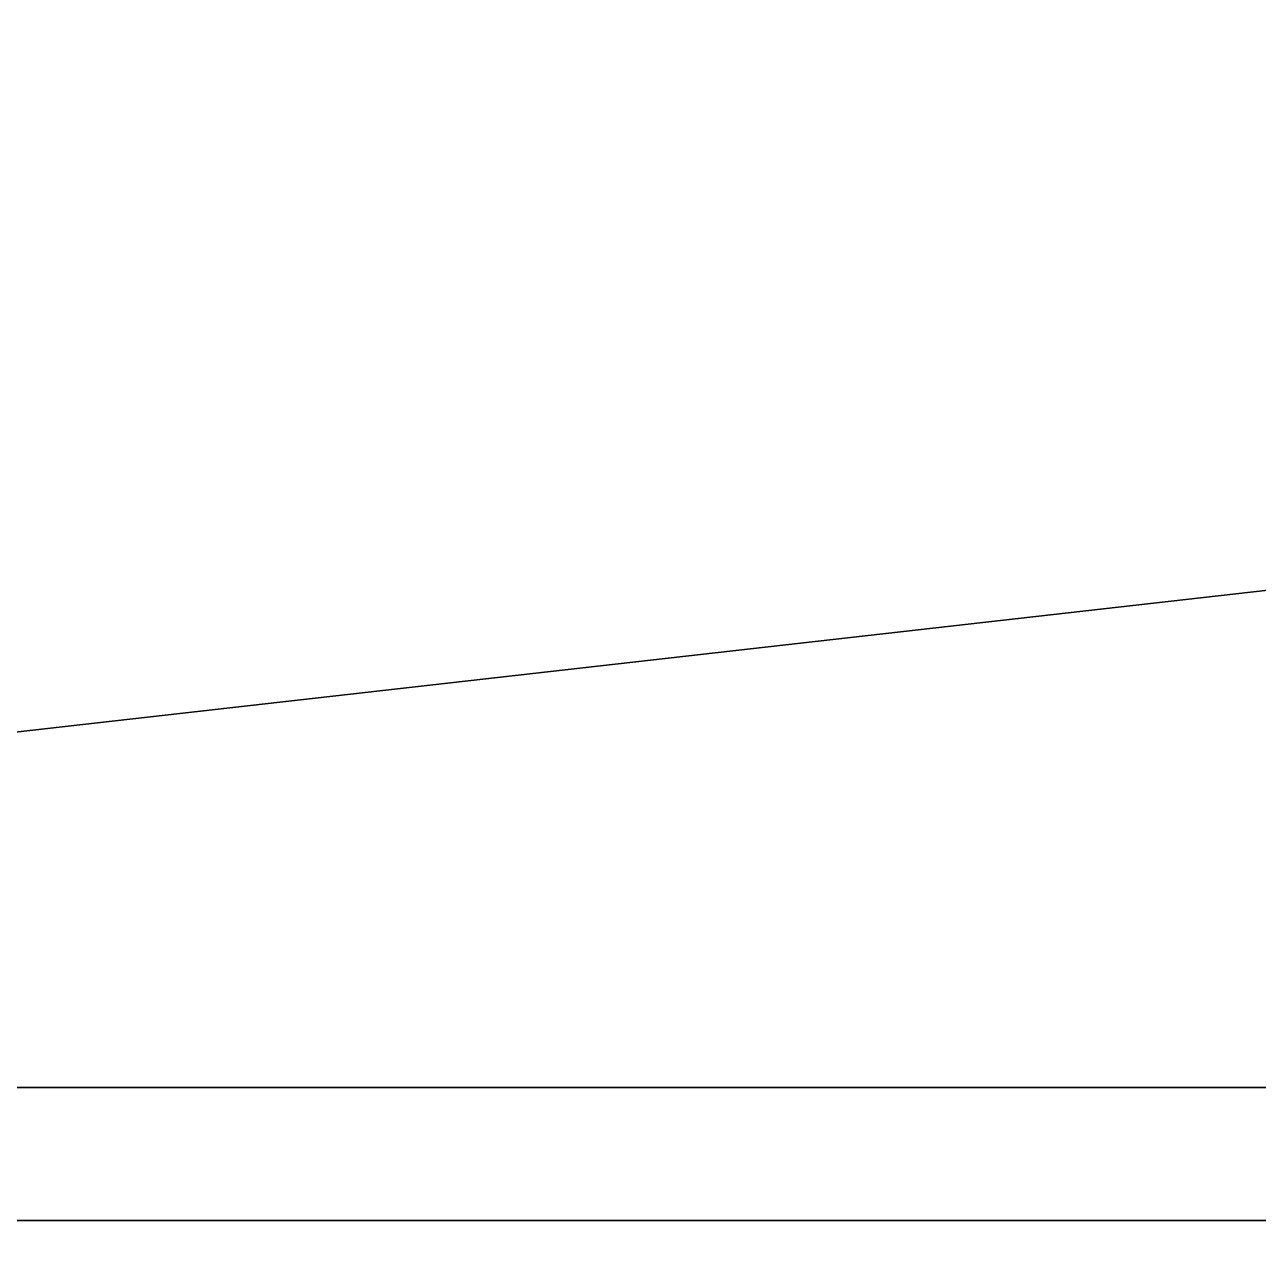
# Model space of a CAD drawing. Extents: x -1 to 1781, y -369 to 1.
# Drawn here: x 223.39 to 241.97, y -332.36 to -313.99 of the extents above; entities that cross this region are included whole.
import ezdxf

# ---------------------------------------------------------------- set-up
doc = ezdxf.new("R2010")
doc.units = 0
for name, color, linetype in [('IQ_200_3D', 1, 'Continuous'), ('IQ_204_2D', 7, 'Continuous'), ('IQ_BLACK_3D', 250, 'Continuous')]:
    doc.layers.add(name, color=color, linetype=linetype)

msp = doc.modelspace()

# ---------------------------------------------------------------- linework, layer by layer
at = {"layer": 'IQ_204_2D'}
msp.add_line((20, -330), (450, -330), dxfattribs=at)

# ---------------------------------------------------------------- meshes
at = {"layer": 'IQ_200_3D'}
mesh = msp.add_polyface(dxfattribs=at)
corners = [(1780, -350, 1218), (1780, 0, 1255), (0, 0, 1255), (0, -350, 1218), (1749, -296.852, 1223.618), (468, -296.852, 1223.618), (468, -54.761, 1249.211), (1749, -54.761, 1249.211)]
mesh.append_faces([[corners[k] for k in face] for face in [(1, 7, 0), (4, 0, 7)]], dxfattribs={"vtx0": -1, "vtx1": -1})
mesh.append_faces([[corners[k] for k in face] for face in [(0, 4, 5, 3), (6, 2, 3), (3, 5, 6)]], dxfattribs={"vtx0": -1, "vtx2": -1})
mesh.append_faces([[corners[k] for k in face] for face in [(6, 7, 1, 2)]], dxfattribs={"vtx1": -1, "vtx3": -1})
mesh = msp.add_polyface(dxfattribs=at)
corners = [(450, -330, 1220.114), (20, -330, 1220.114), (20, -26, 1252.251), (450, -26, 1252.251)]
mesh.append_faces([[corners[k] for k in face] for face in [(0, 1, 2, 3)]])
mesh = msp.add_polyface(dxfattribs=at)
corners = [(450, -26, 1266), (20, -26, 1266), (20, -330, 1266), (450, -330, 1266)]
mesh.append_faces([[corners[k] for k in face] for face in [(0, 1, 2, 3)]])
mesh = msp.add_polyface(dxfattribs=at)
corners = [(1780, -350, 1064.588), (0, -350, 1064.588), (0, -300, 1005), (1780, -300, 1005)]
mesh.append_faces([[corners[k] for k in face] for face in [(0, 1, 2, 3)]])
mesh = msp.add_polyface(dxfattribs=at)
corners = [(450, -330, 1266), (20, -330, 1266), (20, -330, 1220.114), (450, -330, 1220.114)]
mesh.append_faces([[corners[k] for k in face] for face in [(0, 1, 2, 3)]])
at = {"layer": 'IQ_BLACK_3D'}
mesh = msp.add_polyface(dxfattribs=at)
corners = [(207.5, -330, 1261), (262.5, -330, 1261), (262.5, -330, 1226.093), (207.5, -330, 1226.093)]
mesh.append_faces([[corners[k] for k in face] for face in [(0, 1, 2, 3)]])
mesh = msp.add_polyface(dxfattribs=at)
corners = [(207.5, -332, 1226.093), (207.5, -330, 1226.093), (262.5, -330, 1226.093), (262.5, -332, 1226.093)]
mesh.append_faces([[corners[k] for k in face] for face in [(0, 1, 2, 3)]])
mesh = msp.add_polyface(dxfattribs=at)
corners = [(262.5, -332, 1261), (262.5, -330, 1261), (207.5, -330, 1261), (207.5, -332, 1261)]
mesh.append_faces([[corners[k] for k in face] for face in [(0, 1, 2, 3)]])
mesh = msp.add_polyface(dxfattribs=at)
corners = [(262.5, -332, 1226.093), (262.5, -332, 1261), (207.5, -332, 1261), (207.5, -332, 1226.093)]
mesh.append_faces([[corners[k] for k in face] for face in [(0, 1, 2, 3)]])

doc.saveas('drawing.dxf')
